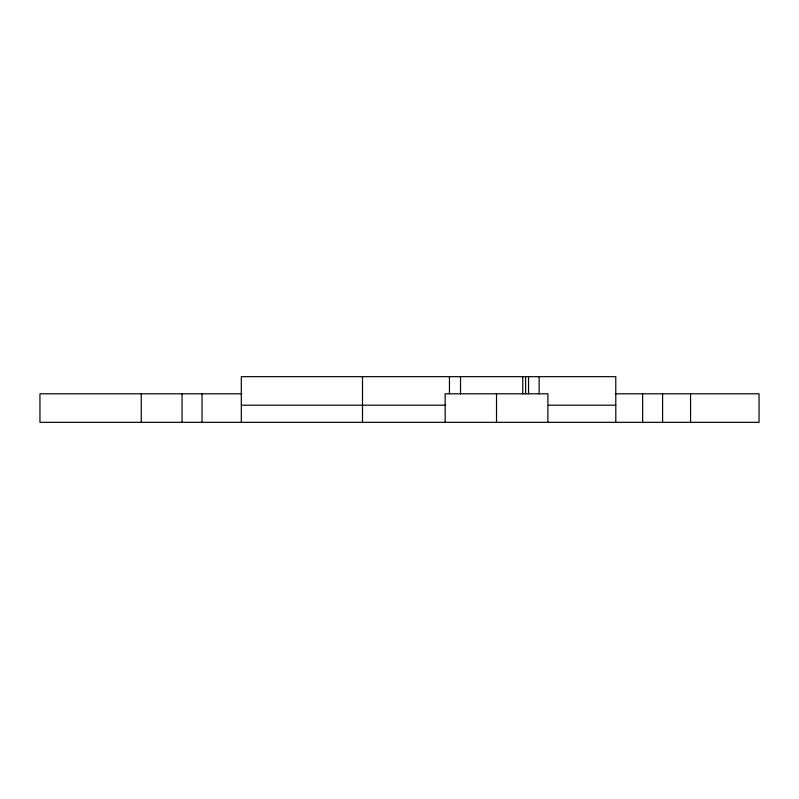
<?xml version="1.0" encoding="UTF-8"?>
<svg xmlns="http://www.w3.org/2000/svg" width="799" height="799" viewBox="0 0 799 799"><rect width="100%" height="100%" fill="white"/><g stroke="black" fill="none" stroke-linecap="round" stroke-linejoin="round"><path stroke-width="1.2" d="M241.877 393.797L39.95 393.797L39.95 422.331L759.05 422.331L759.05 393.797L615.37 393.797M241.318 405.203L445.702 405.203M548.573 405.203L615.799 405.203M690.566 393.797L690.566 422.331M662.601 393.797L662.601 422.331M642.626 393.797L642.626 422.331M615.799 422.331L615.779 376.669L241.318 376.669L241.318 422.331M547.884 422.331L547.884 393.797L445.153 393.797L445.153 422.331M539.135 376.669L539.135 393.947M528.558 376.669L528.558 393.797M525.632 376.669L525.632 393.947M522.776 376.669L522.776 393.947M496.519 393.797L496.519 422.331M460.524 376.669L460.524 393.947M449.447 376.669L449.447 393.797M362.496 376.669L362.496 422.331M202.037 393.797L202.037 422.331M182.062 393.797L182.062 422.331M141.253 393.797L141.253 422.331"/></g></svg>
